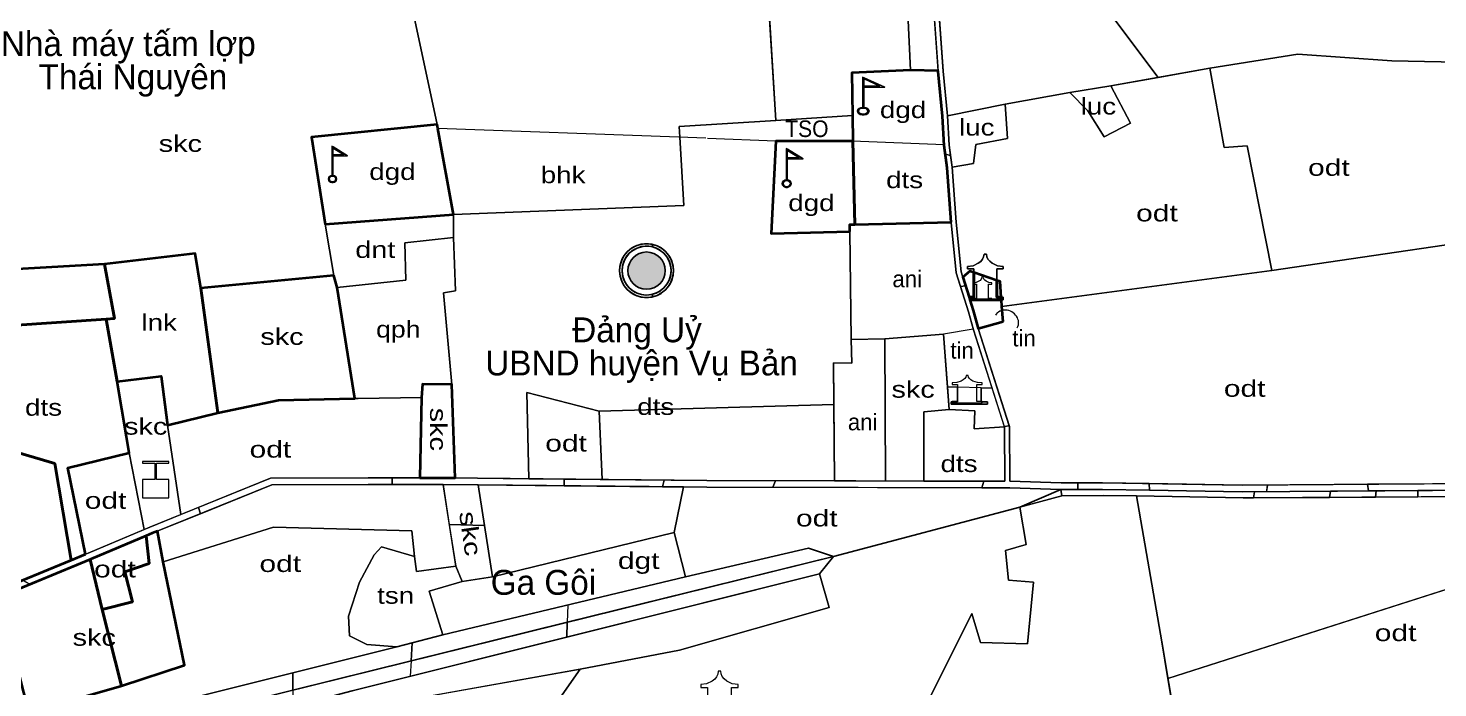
# Model space of a CAD drawing. Header units: metres. Extents: x 558415 to 562400, y 2247179 to 2251032.
# Drawn here: x 559756 to 560606, y 2249016 to 2249414 of the extents above; entities that cross this region are included whole.
import ezdxf
from ezdxf.enums import TextEntityAlignment as Align

# ---------------------------------------------------------------- set-up
doc = ezdxf.new("R2010")
doc.units = ezdxf.units.M
doc.header["$LTSCALE"] = 4
for name, color, linetype, lineweight in [('1', 7, 'Continuous', 13), ('10', 7, 'Continuous', 25), ('17', 7, 'Continuous', 13), ('21', 7, 'Continuous', 13), ('33', 7, 'Continuous', 13), ('45', 7, 'Continuous', 13), ('46', 7, 'Continuous', 13), ('5', 7, 'Continuous', 13), ('8', 7, 'Continuous', 25), ('9', 7, 'Continuous', 13)]:
    doc.layers.add(name, color=color, linetype=linetype, lineweight=lineweight)
doc.layers.add('40', color=7, linetype='Continuous')

msp = doc.modelspace()

# ---------------------------------------------------------------- hatches: boundary and pattern name
at = {"layer": '8'}
msp.add_hatch(color=256, dxfattribs=at).paths.add_polyline_path([(560140.262, 2249267.866, 1), (560117.762, 2249267.866, 1)])

# ---------------------------------------------------------------- linework, layer by layer
at = {"layer": '1'}
for p, q in [((560344.585, 2249173.954), (560347.605, 2249174.359)), ((559860.123, 2249121.237), (559859.012, 2249125.103))]:
    msp.add_line(p, q, dxfattribs=at)
for points in [[(560312.247, 2249337.202), (560311.423, 2249343.596), (560310.44, 2249361.243), (560307.737, 2249388.192), (560304.354, 2249435.866), (560301.36, 2249435.683)], [(560301.36, 2249435.683), (560304.748, 2249387.936), (560307.448, 2249361.01)], [(560307.448, 2249361.01), (560308.434, 2249343.321), (560309.11, 2249338.074), (560312.247, 2249337.202)], [(560321.23, 2249258.622), (560318.547, 2249267.042), (560315.599, 2249297.091), (560313.143, 2249330.241), (560312.246, 2249337.202), (560309.11, 2249338.074)], [(560309.11, 2249338.074), (560310.157, 2249329.938), (560312.61, 2249296.834), (560315.592, 2249266.433)], [(560315.592, 2249266.433), (560318.176, 2249258.324), (560321.23, 2249258.622)], [(560347.605, 2249174.359), (560328.866, 2249232.939), (560325.918, 2249243.909), (560321.23, 2249258.622), (560318.176, 2249258.324)], [(560318.176, 2249258.324), (560323.039, 2249243.064), (560325.987, 2249232.092), (560344.585, 2249173.954)], [(560344.585, 2249173.954), (560344.788, 2249173.321), (560344.911, 2249140.884), (560332.26, 2249140.912), (560331.181, 2249136.915), (560347.884, 2249136.878)], [(560347.911, 2249140.879), (560347.786, 2249173.795), (560347.605, 2249174.359), (560344.585, 2249173.954)], [(559975.692, 2249142.89), (559961.26, 2249142.89), (559902.437, 2249142.687), (559859.012, 2249125.103), (559860.123, 2249121.237), (559903.223, 2249138.689)], [(559903.223, 2249138.689), (559961.266, 2249138.89), (559975.763, 2249138.89), (559975.761, 2249138.978), (559975.692, 2249142.89)], [(560079.424, 2249142.156), (560027.176, 2249142.688), (560006.03, 2249142.889), (559975.692, 2249142.89), (559975.763, 2249138.89), (560006.01, 2249138.889)], [(560006.01, 2249138.889), (560027.136, 2249138.688), (560079.257, 2249138.157), (560079.424, 2249142.156)], [(560206.748, 2249141.189), (560165.379, 2249141.28), (560139.549, 2249141.543), (560138.553, 2249137.553), (560165.355, 2249137.28)], [(560165.355, 2249137.28), (560205.18, 2249137.192), (560206.748, 2249141.189)], [(560347.884, 2249136.878), (560378.76, 2249135.872), (560388.987, 2249135.872), (560388.885, 2249139.872)], [(560388.885, 2249139.872), (560378.826, 2249139.872), (560347.911, 2249140.879)], [(560431.969, 2249139.402), (560403.882, 2249139.872), (560388.885, 2249139.872), (560388.987, 2249135.872), (560403.848, 2249135.872)], [(560403.848, 2249135.872), (560432.045, 2249135.4), (560431.969, 2249139.402)], [(560503.279, 2249138.572), (560488.003, 2249138.465), (560431.969, 2249139.402), (560432.045, 2249135.4), (560487.983, 2249134.465)], [(560487.983, 2249134.465), (560502.683, 2249134.568), (560502.822, 2249135.499), (560503.279, 2249138.572)], [(559859.012, 2249125.103), (559829.541, 2249113.17), (559792.446, 2249097.479), (559752.947, 2249081.26), (559757.222, 2249078.692)], [(559757.222, 2249078.692), (559793.984, 2249093.787), (559831.071, 2249109.474), (559860.123, 2249121.237)], [(559657.349, 2249037.576), (559664.918, 2249041.098), (559695.945, 2249053.532), (559757.222, 2249078.692), (559752.947, 2249081.26), (559700.674, 2249059.797)], [(559915.878, 2249014.94), (559915.793, 2249025.287), (559860.585, 2249011.457), (559860.011, 2249001.045)]]:
    msp.add_lwpolyline(points, dxfattribs=at)
for points in [[(560138.553, 2249137.553), (560139.549, 2249141.543), (560079.424, 2249142.156), (560079.257, 2249138.157)], [(560331.181, 2249136.915), (560332.26, 2249140.912), (560206.748, 2249141.189), (560205.18, 2249137.192)], [(560564.157, 2249134.999), (560563.466, 2249138.995), (560503.279, 2249138.572), (560502.683, 2249134.568)], [(560619.995, 2249135.391), (560619.283, 2249139.386), (560563.466, 2249138.995), (560564.157, 2249134.999)], [(560152.5, 2249083.222), (560145.658, 2249109.944), (560036.201, 2249083.115), (560017.958, 2249080.432), (559998.056, 2249074.53), (560006.195, 2249048.164)], [(560081.24, 2249055.839), (559987.059, 2249032.545), (559986.513, 2249023.262), (560081.036, 2249046.92), (560233.208, 2249085.007), (560241.739, 2249095.536), (560226.574, 2249100.393), (560152.5, 2249083.222), (560006.195, 2249048.164), (559987.696, 2249043.376), (559987.059, 2249032.545)], [(560233.208, 2249085.007), (560241.739, 2249095.536), (560081.24, 2249055.839), (560081.036, 2249046.92)], [(560241.739, 2249095.536), (560226.574, 2249100.393), (560152.5, 2249083.222), (560081.477, 2249066.203), (560081.24, 2249055.839)], [(560081.036, 2249046.92), (560081.24, 2249055.839), (559915.878, 2249014.94), (559915.96, 2249005.121), (559951.651, 2249014.536)], [(559987.059, 2249032.545), (559987.696, 2249043.376), (559978.554, 2249041.009), (559915.793, 2249025.287), (559915.878, 2249014.94)]]:
    msp.add_lwpolyline(points, close=True, dxfattribs=at)
at = {"layer": '10'}
msp.add_lwpolyline([(560631.428, 2249135.471), (560487.983, 2249134.465), (560432.045, 2249135.4), (560403.848, 2249135.872), (560378.76, 2249135.872), (560353.945, 2249125.219), (560241.739, 2249095.536), (559872.774, 2249004.279), (559798.223, 2248985.39), (559780.28, 2248980.238), (559691.072, 2248955.953)], dxfattribs=at)
msp.add_lwpolyline([(560241.739, 2249095.536), (560233.208, 2249085.007), (559951.651, 2249014.536), (559908.073, 2249003.04), (559889.001, 2248998.439), (559821.929, 2248980.553), (559798.223, 2248985.39), (559818.612, 2249000.943), (559978.554, 2249041.009), (560006.194, 2249048.164), (560152.5, 2249083.222), (560226.574, 2249100.393)], close=True, dxfattribs=at)
at = {"layer": '17'}
for points in [[(561509.835, 2249644.318), (561407.656, 2249577.102), (561324.765, 2249523.393), (561245.809, 2249472.298), (561168.502, 2249423.208), (560990.699, 2249313.376), (560785.345, 2249187.857), (560710.528, 2249142.669), (560694.709, 2249137.896), (560631.428, 2249135.471), (560487.983, 2249134.465), (560403.848, 2249135.872), (560378.76, 2249135.872), (560347.884, 2249136.878), (560165.355, 2249137.28), (560027.136, 2249138.688), (560006.01, 2249138.889), (559961.266, 2249138.89), (559903.223, 2249138.689), (559831.071, 2249109.474), (559793.984, 2249093.787), (559695.945, 2249053.532)], [(560243.745, 2249486.664), (560283.36, 2249478.678), (560298.309, 2249478.678), (560304.748, 2249387.936), (560307.448, 2249361.01), (560308.434, 2249343.321), (560310.157, 2249329.938), (560312.61, 2249296.834), (560315.592, 2249266.433), (560323.039, 2249243.064), (560325.987, 2249232.092), (560344.788, 2249173.321), (560344.911, 2249140.884)], [(560244.338, 2249489.605), (560283.659, 2249481.678), (560301.104, 2249481.678), (560307.737, 2249388.192), (560310.44, 2249361.243), (560311.423, 2249343.596), (560313.143, 2249330.241), (560315.599, 2249297.091), (560318.547, 2249267.042), (560325.918, 2249243.909), (560328.866, 2249232.939), (560347.786, 2249173.795), (560347.911, 2249140.879)], [(560344.911, 2249140.884), (560165.379, 2249141.28), (560027.176, 2249142.688), (560006.03, 2249142.889), (559961.26, 2249142.89), (559902.437, 2249142.687), (559829.541, 2249113.17), (559792.446, 2249097.479), (559700.674, 2249059.797)], [(560705.686, 2249145.386), (560694.043, 2249141.874), (560631.338, 2249139.471), (560488.003, 2249138.465), (560403.882, 2249139.872), (560378.826, 2249139.872), (560347.911, 2249140.879)]]:
    msp.add_lwpolyline(points, dxfattribs=at)
at = {"layer": '21'}
for p, q in [((560132.655, 2249282.154), (560132.655, 2249283.699)), ((560132.655, 2249283.699), (560132.655, 2249282.154)), ((560132.655, 2249252.029), (560132.655, 2249253.574)), ((560132.655, 2249253.574), (560132.655, 2249252.029))]:
    msp.add_line(p, q, dxfattribs=at)
for radius in [16.25, 14.75, 11.25]:
    msp.add_circle((560129.012, 2249267.866), radius, dxfattribs=at)
for radius, start, end in [(16.25, 77.01974, 282.98026), (14.75, 75.67288, 284.32712), (16.25, 282.98026, 77.01968), (14.75, 0, 75.67288), (14.75, 284.32712, 0)]:
    msp.add_arc((560129.012, 2249267.866), radius, start, end, dxfattribs=at)
at = {"layer": '33'}
msp.add_ellipse((560345.893, 2249237.213), major_axis=(6.58, -3.76), ratio=0.872872, start_param=6.2831853, end_param=9.424778, dxfattribs=at)
at = {"layer": '45'}
for p, q in [((560288.082, 2249388.671), (560304.715, 2249388.266)), ((560343.184, 2249246.303), (560505.771, 2249267.996)), ((560347.786, 2249173.795), (560347.911, 2249140.879)), ((560057.998, 2249142.374), (560102.181, 2249141.924)), ((560296.189, 2249140.991), (560344.911, 2249140.884)), ((560379.217, 2249132.088), (560378.76, 2249135.872)), ((560443.275, 2249021.874), (560636.713, 2249083.799))]:
    msp.add_line(p, q, dxfattribs=at)
at = {"layer": '45', "lineweight": 40}
for p, q in [((560254.545, 2249295.664), (560312.592, 2249297.021)), ((560340.058, 2249251.844), (560342.758, 2249251.844)), ((559782.239, 2249093.288), (559790.777, 2249096.794)), ((559800.957, 2249063.573), (559819.138, 2249068.104))]:
    msp.add_line(p, q, dxfattribs=at)
at = {"layer": '45'}
for points in [[(560198.66, 2249493.695), (560198.052, 2249493.79), (559967.818, 2249523.355), (559931.903, 2249527.228), (559941.484, 2249512.178), (559969.771, 2249459.606), (559980.275, 2249461.216), (560002.741, 2249355.923), (560003.166, 2249353.608), (560012.692, 2249301.727)], [(560394.016, 2249511.247), (560396.75, 2249438.539), (560437.281, 2249384.407), (560468.462, 2249389.887), (560521.533, 2249398.472)], [(560012.692, 2249301.727), (560151.448, 2249307.092), (560149.063, 2249348.298), (560148.684, 2249354.848), (560206.878, 2249358.415), (560198.66, 2249493.695)], [(560283.802, 2249478.678), (560283.36, 2249478.678), (560243.801, 2249486.653), (560198.66, 2249493.695), (560206.878, 2249358.415)], [(560206.878, 2249358.415), (560253.071, 2249361.484), (560252.702, 2249387.24), (560288.082, 2249388.671), (560283.802, 2249478.678)], [(560304.725, 2249388.267), (560298.309, 2249478.678), (560283.802, 2249478.678), (560288.082, 2249388.671)], [(560301.384, 2249477.738), (560307.737, 2249388.192), (560310.44, 2249361.243), (560345.12, 2249368.185), (560384.187, 2249375.34)], [(560384.187, 2249375.34), (560408.757, 2249379.394), (560437.281, 2249384.407), (560396.75, 2249438.539), (560380.719, 2249434.783)], [(560664.986, 2249387.954), (560627.676, 2249393.464), (560578.29, 2249394.418), (560521.533, 2249398.472), (560468.462, 2249389.887)], [(560521.533, 2249398.472), (560578.29, 2249394.418), (560627.676, 2249393.464)], [(560505.771, 2249267.996), (560490.905, 2249343.154), (560477.085, 2249342.081), (560468.462, 2249389.887), (560408.757, 2249379.394), (560420.705, 2249356.8), (560404.858, 2249348.572), (560394.907, 2249364.312), (560384.187, 2249375.34), (560345.12, 2249368.185)], [(560468.462, 2249389.887), (560477.085, 2249342.081), (560490.905, 2249343.154), (560505.771, 2249267.996), (560678.008, 2249293.276)], [(560404.858, 2249348.572), (560420.705, 2249356.8), (560408.757, 2249379.394), (560384.187, 2249375.34)], [(560313.143, 2249330.241), (560325.99, 2249332.475), (560327.464, 2249343.922), (560346.628, 2249347.499), (560345.12, 2249368.185), (560310.44, 2249361.243)], [(560345.12, 2249368.185), (560346.628, 2249347.499), (560327.464, 2249343.922), (560325.99, 2249332.475), (560313.143, 2249330.241)], [(560384.187, 2249375.34), (560394.907, 2249364.312), (560404.858, 2249348.572)], [(560206.96, 2249345.889), (560252.968, 2249345.889), (560253.421, 2249345.871), (560253.071, 2249361.484), (560206.878, 2249358.415), (560148.684, 2249354.848), (560149.063, 2249348.298), (560151.448, 2249307.092), (560012.692, 2249301.727), (560012.692, 2249287.776), (560013.798, 2249255.582), (560006.611, 2249254.508), (560011.587, 2249199.241), (560013.718, 2249142.816)], [(560310.44, 2249361.243), (560311.423, 2249343.596), (560313.143, 2249330.241)], [(560241.9, 2249187.049), (560241.646, 2249212.315), (560252.702, 2249211.957), (560252.334, 2249226.266), (560251.597, 2249291.371), (560204.055, 2249290.298), (560206.96, 2249345.889)], [(560313.143, 2249330.241), (560315.599, 2249297.091), (560318.547, 2249267.042), (560319.55, 2249263.894), (560323.859, 2249267.545), (560326.294, 2249266.699), (560326.294, 2249268.869), (560322.467, 2249268.869), (560322.467, 2249270.369), (560325.765, 2249270.846), (560328.921, 2249272.305), (560330.453, 2249273.439), (560331.548, 2249274.752), (560332.176, 2249276.179), (560332.41, 2249277.789), (560333.942, 2249277.789), (560334.133, 2249276.252), (560334.799, 2249274.825), (560335.856, 2249273.512), (560337.383, 2249272.346), (560340.491, 2249270.846), (560343.885, 2249270.369), (560343.885, 2249268.869), (560340.058, 2249268.869), (560340.058, 2249261.92), (560342.037, 2249261.233), (560342.758, 2249251.844), (560343.885, 2249251.844), (560343.885, 2249250.344), (560342.874, 2249250.344), (560343.184, 2249246.303)], [(560312.592, 2249297.021), (560254.545, 2249295.664), (560251.597, 2249295.664), (560251.597, 2249291.371), (560252.334, 2249226.266), (560272.604, 2249226.752), (560307.983, 2249229.547), (560310.308, 2249197.697)], [(560337.213, 2249197.001), (560325.987, 2249232.092), (560323.039, 2249243.064), (560315.592, 2249266.433), (560312.61, 2249296.834), (560312.596, 2249297.021)], [(560678.008, 2249293.276), (560505.771, 2249267.996), (560343.184, 2249246.303)], [(560343.184, 2249246.303), (560343.892, 2249237.096), (560328.842, 2249233.027), (560328.866, 2249232.939), (560347.786, 2249173.795)], [(559692.816, 2249170.512), (559692.083, 2249162.357), (559708.291, 2249163.411), (559732.062, 2249163.411), (559772.417, 2249151.606), (559782.239, 2249093.288), (559790.777, 2249096.794), (559780.157, 2249148.922), (559817.195, 2249158.044), (559815.536, 2249167.704), (559810.009, 2249200.971), (559803.374, 2249238.533), (559746.434, 2249234.777), (559747.54, 2249210.63), (559711.607, 2249204.728), (559711.259, 2249200.388), (559696.522, 2249201.233)], [(560310.308, 2249197.697), (560316.452, 2249197.539), (560316.452, 2249188.704), (560312.512, 2249188.704), (560312.512, 2249187.381), (560334.564, 2249187.381), (560334.564, 2249188.704), (560330.624, 2249188.704), (560330.624, 2249197.172), (560337.213, 2249197.001)], [(559993.34, 2249191.254), (559955.196, 2249190.718), (559953.262, 2249190.675), (559907.101, 2249189.644), (559870.615, 2249182.132), (559840.21, 2249174.62), (559848.243, 2249120.743), (559902.437, 2249142.687)], [(559902.437, 2249142.687), (559961.26, 2249142.89), (559992.278, 2249142.889), (559993.34, 2249191.254)], [(560102.181, 2249141.924), (560100.418, 2249183.011), (560056.93, 2249194.458), (560057.998, 2249142.374)], [(560057.998, 2249142.374), (560056.93, 2249194.458), (560100.418, 2249183.011), (560241.9, 2249187.049)], [(560242.363, 2249141.11), (560241.9, 2249187.049), (560100.418, 2249183.011), (560102.181, 2249141.924), (560057.998, 2249142.374)], [(560344.911, 2249140.884), (560344.788, 2249173.321), (560344.694, 2249173.615), (560326.411, 2249172.546), (560326.779, 2249183.401), (560311.3, 2249184.116), (560296.189, 2249182.685), (560296.189, 2249140.991)], [(559817.195, 2249158.044), (559780.157, 2249148.922), (559790.777, 2249096.794)], [(559790.777, 2249096.794), (559792.446, 2249097.479), (559826.203, 2249111.758), (559817.195, 2249158.044)], [(560006.334, 2249138.886), (560006.01, 2249138.889), (559961.266, 2249138.89), (559903.223, 2249138.689), (559834.27, 2249110.769), (559837.739, 2249092.237), (559904.077, 2249113.164), (559987.552, 2249111.018)], [(559987.552, 2249111.018), (559989.211, 2249095.456), (559990.316, 2249086.335), (560014.088, 2249089.554), (560006.334, 2249138.886)], [(560027.471, 2249138.685), (560027.136, 2249138.688), (560006.334, 2249138.886), (560010.11, 2249114.863)], [(560010.11, 2249114.863), (560031.339, 2249114.063), (560027.471, 2249138.685)], [(560013.718, 2249142.816), (560027.176, 2249142.688), (560057.998, 2249142.374)], [(560057.998, 2249142.374), (560165.379, 2249141.28), (560242.363, 2249141.11)], [(560347.911, 2249140.879), (560378.826, 2249139.872), (560403.882, 2249139.872), (560488.003, 2249138.465), (560625.303, 2249139.429)], [(560378.76, 2249135.872), (560347.884, 2249136.878), (560165.355, 2249137.28), (560151.359, 2249137.423), (560145.658, 2249109.944), (560152.5, 2249083.222)], [(560263.067, 2248918.359), (560266.06, 2248917.296), (560268.622, 2248914.811), (560347.647, 2248913.755), (560432.586, 2248919.465), (560460.575, 2248922.7), (560452.364, 2248967.413), (560443.275, 2249021.874), (560439.588, 2249043.968), (560424.293, 2249131.987)], [(560353.945, 2249125.219), (560379.217, 2249132.088), (560378.76, 2249135.872)], [(560424.293, 2249131.987), (560404.488, 2249132.333), (560379.217, 2249132.088), (560353.945, 2249125.219)], [(560631.678, 2249131.597), (560488.642, 2249130.861), (560424.293, 2249131.987)], [(560424.293, 2249131.987), (560439.588, 2249043.968), (560443.275, 2249021.874)], [(560152.5, 2249083.222), (560226.574, 2249100.393), (560241.739, 2249095.536), (560353.945, 2249125.219)], [(560263.067, 2248918.359), (560255.018, 2248939.862), (560257.229, 2248957.032), (560274.55, 2248959.894), (560325.04, 2249061.128), (560330.2, 2249043.599), (560358.577, 2249042.884), (560362.262, 2249080.087), (560347.152, 2249081.16), (560345.31, 2249099.046), (560357.84, 2249102.623), (560353.945, 2249125.219), (560241.739, 2249095.536), (560233.208, 2249085.007)], [(560353.945, 2249125.219), (560357.84, 2249102.623), (560345.31, 2249099.046), (560347.152, 2249081.16), (560362.262, 2249080.087), (560358.577, 2249042.884), (560330.2, 2249043.599), (560325.04, 2249061.128), (560274.55, 2248959.894), (560257.229, 2248957.032), (560255.018, 2248939.862), (560263.067, 2248918.359)], [(559978.552, 2249041.009), (559960.465, 2249042.335), (559949.961, 2249047.7), (559949.408, 2249059.505), (559956.042, 2249079.896), (559964.887, 2249096.53), (559969.31, 2249101.359), (559989.211, 2249095.456), (559987.552, 2249111.018), (559904.077, 2249113.164), (559837.739, 2249092.237), (559850.588, 2249029.947), (559812.505, 2249017.546), (559775.405, 2249006.814), (559780.28, 2248980.238), (559798.223, 2248985.39)], [(560233.208, 2249085.007), (559951.651, 2249014.536), (559911.048, 2249003.825)], [(560233.208, 2249085.007), (560239.171, 2249064.705), (560148.879, 2249038.95), (560088.991, 2249027.498)], [(560088.991, 2249027.498), (560148.879, 2249038.95), (560239.171, 2249064.705), (560233.208, 2249085.007)], [(560460.575, 2248922.7), (560478.783, 2248924.804), (560576.156, 2248947.274), (560650.566, 2248971.23), (560651.016, 2248971.345), (560636.713, 2249083.799), (560443.275, 2249021.874)], [(559798.223, 2248985.39), (559818.612, 2249000.943), (559978.552, 2249041.009)], [(559984.879, 2248971.341), (559982.668, 2249008.543), (560088.991, 2249027.498)], [(560088.991, 2249027.498), (560053.612, 2248977.06), (560049.519, 2248961.168), (560158.991, 2248936.208)], [(560443.275, 2249021.874), (560452.364, 2248967.413), (560460.575, 2248922.7)]]:
    msp.add_lwpolyline(points, dxfattribs=at)
for points in [[(559856.997, 2249278.244), (559860.313, 2249257.317), (559940.471, 2249264.829), (559935.298, 2249295.825), (559927.006, 2249348.41), (560002.741, 2249355.923), (559980.275, 2249461.216), (559969.771, 2249459.606), (559908.962, 2249448.338), (559892.377, 2249446.191), (559876.346, 2249444.045), (559858.103, 2249439.752), (559801.716, 2249430.094), (559762.466, 2249422.582), (559717.688, 2249415.069), (559722.663, 2249341.021), (559728.191, 2249267.513), (559802.268, 2249271.805)], [(559983.946, 2249262.021), (559983.393, 2249284.557), (560012.692, 2249287.776), (560012.692, 2249301.727), (559935.298, 2249295.825), (559940.471, 2249264.829), (559942.485, 2249257.728)], [(559953.262, 2249190.675), (559955.196, 2249190.718), (559993.34, 2249191.254), (559993.893, 2249199.303), (560011.587, 2249199.241), (560006.611, 2249254.508), (560013.798, 2249255.582), (560012.692, 2249287.776), (559983.393, 2249284.557), (559983.946, 2249262.021), (559942.485, 2249257.728)], [(560340.058, 2249261.92), (560340.058, 2249268.869), (560343.885, 2249268.869), (560343.885, 2249270.369), (560340.491, 2249270.846), (560337.383, 2249272.346), (560335.856, 2249273.512), (560334.799, 2249274.825), (560334.133, 2249276.252), (560333.942, 2249277.789), (560332.41, 2249277.789), (560332.176, 2249276.179), (560331.548, 2249274.752), (560330.453, 2249273.439), (560328.921, 2249272.305), (560325.765, 2249270.846), (560322.467, 2249270.369), (560322.467, 2249268.869), (560326.294, 2249268.869), (560326.294, 2249266.699)], [(560342.874, 2249250.344), (560343.885, 2249250.344), (560343.885, 2249251.844), (560342.758, 2249251.844)], [(560242.363, 2249141.11), (560272.963, 2249141.043), (560272.604, 2249226.752), (560252.334, 2249226.266), (560252.702, 2249211.957), (560241.646, 2249212.315)], [(560272.963, 2249141.043), (560296.189, 2249140.991), (560296.189, 2249182.685), (560311.3, 2249184.116), (560307.983, 2249229.547), (560272.604, 2249226.752)], [(559826.203, 2249111.758), (559829.541, 2249113.17), (559848.243, 2249120.743), (559840.21, 2249174.62), (559836.544, 2249204.19), (559810.009, 2249200.971), (559815.536, 2249167.704), (559817.195, 2249158.044)], [(560326.411, 2249172.546), (560344.694, 2249173.615), (560337.213, 2249197.001), (560330.624, 2249197.172), (560330.624, 2249188.704), (560334.564, 2249188.704), (560334.564, 2249187.381), (560312.512, 2249187.381), (560312.512, 2249188.704), (560316.452, 2249188.704), (560316.452, 2249197.539), (560310.308, 2249197.697), (560311.3, 2249184.116), (560326.779, 2249183.401)], [(560334.564, 2249187.381), (560334.564, 2249188.704), (560330.624, 2249188.704), (560330.624, 2249197.172), (560316.452, 2249197.539), (560316.452, 2249188.704), (560312.512, 2249188.704), (560312.512, 2249187.381)], [(560145.658, 2249109.944), (560151.359, 2249137.423), (560027.471, 2249138.685), (560036.201, 2249083.115)], [(560036.201, 2249083.115), (560031.339, 2249114.063), (560010.11, 2249114.863), (560014.088, 2249089.554), (560017.958, 2249080.432)], [(559978.554, 2249041.009), (560006.194, 2249048.164), (559998.056, 2249074.53), (560017.958, 2249080.432), (560014.088, 2249089.554), (559990.316, 2249086.335), (559989.211, 2249095.456), (559969.31, 2249101.359), (559964.887, 2249096.53), (559956.042, 2249079.896), (559949.408, 2249059.505), (559949.961, 2249047.7), (559960.465, 2249042.335), (559978.552, 2249041.009)], [(560048.947, 2248961.298), (560049.519, 2248961.168), (560053.612, 2248977.06), (560088.991, 2249027.498), (559990.402, 2249009.922), (560002.194, 2248965.327)]]:
    msp.add_lwpolyline(points, close=True, dxfattribs=at)
at = {"layer": '45', "lineweight": 40}
for points in [[(560304.715, 2249388.266), (560288.082, 2249388.671), (560252.702, 2249387.24), (560253.071, 2249361.484), (560253.421, 2249345.871), (560254.545, 2249295.664)], [(560312.596, 2249297.021), (560310.157, 2249329.938), (560308.434, 2249343.321), (560307.448, 2249361.01), (560304.748, 2249387.936), (560304.725, 2249388.267)], [(560253.421, 2249345.871), (560252.968, 2249345.889), (560206.96, 2249345.889), (560204.055, 2249290.298), (560251.597, 2249291.371)], [(560251.597, 2249291.371), (560251.597, 2249295.664), (560254.545, 2249295.664), (560253.421, 2249345.871)], [(560326.294, 2249266.699), (560323.859, 2249267.545), (560319.55, 2249263.894), (560323.39, 2249251.844)], [(560323.39, 2249251.844), (560326.294, 2249251.844), (560326.294, 2249266.699)], [(560342.758, 2249251.844), (560342.037, 2249261.233), (560340.058, 2249261.92), (560340.058, 2249251.844)], [(560343.892, 2249237.096), (560343.184, 2249246.303), (560342.874, 2249250.344), (560323.868, 2249250.344)], [(560323.868, 2249250.344), (560325.918, 2249243.909), (560328.842, 2249233.027), (560343.892, 2249237.096)], [(559790.777, 2249096.794), (559780.157, 2249148.922), (559817.195, 2249158.044), (559815.536, 2249167.704), (559810.009, 2249200.971), (559803.374, 2249238.533), (559746.434, 2249234.777), (559747.54, 2249210.63), (559711.607, 2249204.728), (559711.259, 2249200.388), (559708.291, 2249163.411), (559732.062, 2249163.411), (559772.417, 2249151.606), (559782.239, 2249093.288)], [(559715.645, 2249065.944), (559782.239, 2249093.288), (559772.417, 2249151.606), (559732.062, 2249163.411), (559708.291, 2249163.411), (559692.083, 2249162.357)], [(559827.48, 2249107.955), (559793.984, 2249093.787), (559793.69, 2249093.666), (559800.957, 2249063.573)], [(559827.48, 2249107.955), (559829.212, 2249091.237), (559814.47, 2249086.229), (559819.138, 2249068.104), (559800.957, 2249063.573), (559812.505, 2249017.546)], [(559812.505, 2249017.546), (559850.588, 2249029.947), (559837.739, 2249092.237), (559834.27, 2249110.769)], [(559819.138, 2249068.104), (559814.47, 2249086.229), (559829.212, 2249091.237), (559827.48, 2249107.955)], [(559834.27, 2249110.769), (559831.071, 2249109.474), (559827.48, 2249107.955)]]:
    msp.add_lwpolyline(points, dxfattribs=at)
for points in [[(560012.692, 2249301.727), (560003.166, 2249353.608), (560002.741, 2249355.923), (559927.006, 2249348.41), (559935.298, 2249295.825)], [(559711.607, 2249204.728), (559747.54, 2249210.63), (559746.434, 2249234.777), (559803.374, 2249238.533), (559808.349, 2249239.074), (559802.268, 2249271.805), (559728.191, 2249267.513), (559722.663, 2249341.021)], [(559810.009, 2249200.971), (559836.544, 2249204.19), (559840.21, 2249174.62), (559870.615, 2249182.132), (559860.313, 2249257.317), (559856.997, 2249278.244), (559802.268, 2249271.805), (559808.349, 2249239.074), (559803.374, 2249238.533)], [(560342.874, 2249250.344), (560342.758, 2249251.844), (560340.058, 2249251.844), (560340.058, 2249261.92), (560326.294, 2249266.699), (560326.294, 2249251.844), (560323.39, 2249251.844), (560323.868, 2249250.344)], [(559907.101, 2249189.644), (559953.262, 2249190.675), (559942.485, 2249257.728), (559940.471, 2249264.829), (559860.313, 2249257.317), (559870.615, 2249182.132)], [(559992.278, 2249142.889), (560006.03, 2249142.889), (560013.718, 2249142.816), (560011.587, 2249199.241), (559993.893, 2249199.303), (559993.34, 2249191.254)], [(559756.978, 2248999.898), (559775.405, 2249006.814), (559812.505, 2249017.546), (559800.957, 2249063.573), (559793.69, 2249093.666), (559735.133, 2249069.623), (559737.568, 2249065.003), (559740.271, 2249065.718)]]:
    msp.add_lwpolyline(points, close=True, dxfattribs=at)
at = {"layer": '46'}
for points in [[(560693.364, 2249134.16), (560693.418, 2249137.846), (560679.377, 2249137.308), (560631.428, 2249135.471), (560593.93, 2249135.208), (560593.858, 2249131.402), (560631.678, 2249131.597)], [(560540.621, 2249131.128), (560541.254, 2249134.839), (560495.388, 2249134.517), (560494.835, 2249130.893)], [(560555.481, 2249131.205), (560568.41, 2249131.271), (560568.809, 2249135.032), (560564.157, 2249134.999), (560556.356, 2249134.945), (560541.254, 2249134.839), (560540.621, 2249131.128)], [(560593.858, 2249131.402), (560593.93, 2249135.208), (560568.809, 2249135.032), (560568.41, 2249131.271)]]:
    msp.add_lwpolyline(points, close=True, dxfattribs=at)
for points in [[(560488.642, 2249130.861), (560494.835, 2249130.893), (560495.388, 2249134.517), (560487.983, 2249134.465), (560432.045, 2249135.4), (560403.848, 2249135.872), (560378.76, 2249135.872), (560379.217, 2249132.088)], [(560379.217, 2249132.088), (560404.488, 2249132.333), (560424.293, 2249131.987), (560488.642, 2249130.861)]]:
    msp.add_lwpolyline(points, dxfattribs=at)
at = {"layer": '5'}
for p, q in [((560206.878, 2249358.415), (560198.659, 2249493.712)), ((560288.082, 2249388.671), (560304.715, 2249388.266)), ((560148.684, 2249354.848), (560149.063, 2249348.298)), ((560149.063, 2249348.298), (560151.448, 2249307.092)), ((560012.692, 2249287.776), (560012.692, 2249301.727)), ((559935.298, 2249295.825), (559940.471, 2249264.829)), ((559940.471, 2249264.829), (559860.313, 2249257.317)), ((559808.349, 2249239.074), (559803.374, 2249238.533)), ((560325.848, 2249232.528), (560307.983, 2249229.547)), ((560328.842, 2249233.027), (560328.866, 2249232.939)), ((560272.604, 2249226.752), (560307.983, 2249229.547)), ((559993.34, 2249191.254), (559993.893, 2249199.303)), ((559992.278, 2249142.889), (559993.34, 2249191.254)), ((560326.779, 2249183.401), (560326.411, 2249172.546)), ((559826.203, 2249111.758), (559817.195, 2249158.044)), ((559837.739, 2249092.237), (559834.27, 2249110.769)), ((559998.056, 2249074.53), (560017.958, 2249080.432)), ((560006.195, 2249048.164), (559998.056, 2249074.53)), ((559819.138, 2249068.104), (559800.957, 2249063.573)), ((559978.552, 2249041.009), (559960.465, 2249042.335)), ((559978.554, 2249041.009), (559977.558, 2249041.082)), ((559812.505, 2249017.546), (559850.588, 2249029.947))]:
    msp.add_line(p, q, dxfattribs=at)
for points in [[(559969.771, 2249459.606), (559980.275, 2249461.216), (560002.741, 2249355.923), (560003.166, 2249353.608), (560012.692, 2249301.727), (560151.448, 2249307.092), (560149.063, 2249348.298), (560148.684, 2249354.848), (560206.878, 2249358.415), (560253.071, 2249361.484), (560252.702, 2249387.24), (560288.082, 2249388.671), (560283.802, 2249478.678)], [(559762.466, 2249422.582), (559801.716, 2249430.094), (559858.103, 2249439.752), (559876.346, 2249444.045), (559892.377, 2249446.191), (559908.962, 2249448.338), (559969.771, 2249459.606), (559980.275, 2249461.216), (560002.741, 2249355.923)], [(560310.44, 2249361.243), (560345.12, 2249368.185), (560384.187, 2249375.34), (560408.757, 2249379.394), (560468.462, 2249389.887), (560521.533, 2249398.472), (560578.29, 2249394.418), (560627.676, 2249393.464), (560664.986, 2249387.954)], [(560252.702, 2249387.24), (560253.071, 2249361.484), (560253.421, 2249345.871)], [(560468.462, 2249389.887), (560477.085, 2249342.081), (560490.905, 2249343.154), (560505.771, 2249267.996)], [(560408.757, 2249379.394), (560420.705, 2249356.8), (560404.858, 2249348.572), (560394.907, 2249364.312), (560384.187, 2249375.34)], [(560313.143, 2249330.241), (560325.99, 2249332.475), (560327.464, 2249343.922), (560346.628, 2249347.499), (560345.12, 2249368.185)], [(560252.968, 2249345.889), (560253.421, 2249345.871), (560253.071, 2249361.484)], [(559935.298, 2249295.825), (559927.006, 2249348.41), (560002.741, 2249355.923), (560003.166, 2249353.608)], [(560164.765, 2249347.644), (560148.404, 2249348.325), (560003.27, 2249353.604)], [(560308.383, 2249343.715), (560252.968, 2249345.889), (560206.96, 2249345.889), (560165.656, 2249347.607)], [(560242.363, 2249141.11), (560241.646, 2249212.315), (560252.702, 2249211.957), (560252.334, 2249226.266), (560251.597, 2249291.371), (560204.055, 2249290.298), (560206.96, 2249345.889)], [(560252.968, 2249345.889), (560253.421, 2249345.871), (560254.545, 2249295.664), (560251.597, 2249295.664), (560251.597, 2249291.371), (560251.597, 2249295.664), (560254.545, 2249295.664)], [(560312.592, 2249297.021), (560254.545, 2249295.664), (560253.421, 2249345.871)], [(559802.268, 2249271.805), (559728.191, 2249267.513), (559722.663, 2249341.021)], [(560012.692, 2249301.727), (559935.298, 2249295.825), (559940.471, 2249264.829), (559942.485, 2249257.728)], [(560012.692, 2249301.727), (560012.692, 2249287.776), (560013.798, 2249255.582), (560006.611, 2249254.508), (560011.587, 2249199.241), (560013.718, 2249142.816)], [(560343.184, 2249246.303), (560505.771, 2249267.996), (560678.008, 2249293.276)], [(560012.692, 2249287.776), (559983.393, 2249284.557), (559983.946, 2249262.021), (559942.485, 2249257.728), (559953.262, 2249190.675), (559955.196, 2249190.718)], [(559860.313, 2249257.317), (559856.997, 2249278.244), (559802.268, 2249271.805)], [(560343.184, 2249246.303), (560342.037, 2249261.233), (560323.859, 2249267.545), (560319.55, 2249263.894)], [(559840.21, 2249174.62), (559870.615, 2249182.132), (559860.313, 2249257.317)], [(559870.615, 2249182.132), (559907.101, 2249189.644), (559953.262, 2249190.675), (559942.485, 2249257.728), (559940.471, 2249264.829)], [(560011.587, 2249199.241), (560006.611, 2249254.508), (560013.798, 2249255.582)], [(560328.842, 2249233.027), (560343.892, 2249237.096), (560343.184, 2249246.303)], [(559817.195, 2249158.044), (559815.536, 2249167.704), (559810.009, 2249200.971), (559803.374, 2249238.533), (559746.434, 2249234.777), (559747.54, 2249210.63), (559711.607, 2249204.728), (559711.259, 2249200.388), (559708.291, 2249163.411)], [(560272.604, 2249226.752), (560252.334, 2249226.266), (560252.702, 2249211.957)], [(560272.963, 2249141.043), (560272.604, 2249226.752), (560252.334, 2249226.266)], [(560344.787, 2249173.62), (560326.411, 2249172.546), (560326.779, 2249183.401), (560311.3, 2249184.116), (560307.983, 2249229.547)], [(559817.195, 2249158.044), (559815.536, 2249167.704), (559810.009, 2249200.971), (559836.544, 2249204.19), (559840.21, 2249174.62)], [(559993.34, 2249191.254), (559993.893, 2249199.303), (560011.587, 2249199.241)], [(559870.615, 2249182.132), (559907.101, 2249189.644), (559953.262, 2249190.675)], [(559993.34, 2249191.254), (559955.196, 2249190.718), (559953.262, 2249190.675)], [(560057.998, 2249142.374), (560056.93, 2249194.458), (560100.418, 2249183.011), (560102.181, 2249141.924)], [(559848.243, 2249120.743), (559840.21, 2249174.62), (559870.615, 2249182.132)], [(560311.3, 2249184.116), (560296.189, 2249182.685), (560296.189, 2249140.991)], [(559708.291, 2249163.411), (559732.062, 2249163.411), (559772.417, 2249151.606), (559782.239, 2249093.288)], [(559817.195, 2249158.044), (559780.157, 2249148.922), (559790.781, 2249096.775)], [(559989.211, 2249095.456), (559990.316, 2249086.335), (560014.088, 2249089.554), (560006.334, 2249138.889)], [(560152.5, 2249083.222), (560145.658, 2249109.944), (560036.201, 2249083.115), (560027.471, 2249138.685)], [(560424.293, 2249131.987), (560439.588, 2249043.968), (560452.364, 2248967.413), (560460.575, 2248922.7)], [(560263.067, 2248918.359), (560255.018, 2248939.862), (560257.229, 2248957.032), (560274.55, 2248959.894), (560325.04, 2249061.128), (560330.2, 2249043.599), (560358.577, 2249042.884), (560362.262, 2249080.087), (560347.152, 2249081.16), (560345.31, 2249099.046), (560357.84, 2249102.623), (560353.945, 2249125.219)], [(559827.48, 2249107.955), (559829.212, 2249091.237), (559814.47, 2249086.229), (559819.138, 2249068.104), (559800.957, 2249063.573), (559793.69, 2249093.666)], [(560017.958, 2249080.432), (560036.201, 2249083.115), (560145.658, 2249109.944), (560152.5, 2249083.222)], [(559960.465, 2249042.335), (559949.961, 2249047.7), (559949.408, 2249059.505), (559956.042, 2249079.896), (559964.887, 2249096.53), (559969.31, 2249101.359), (559989.211, 2249095.456), (559990.316, 2249086.335), (560014.088, 2249089.554), (560017.958, 2249080.432), (559998.056, 2249074.53)], [(559960.465, 2249042.335), (559949.961, 2249047.7), (559949.408, 2249059.505), (559956.042, 2249079.896), (559964.887, 2249096.53), (559969.31, 2249101.359), (559989.211, 2249095.456)], [(559837.739, 2249092.237), (559850.588, 2249029.947), (559812.505, 2249017.546), (559775.405, 2249006.814), (559780.28, 2248980.238)], [(560014.088, 2249089.554), (560017.958, 2249080.432), (560036.201, 2249083.115)], [(560088.991, 2249027.498), (560148.879, 2249038.95), (560239.171, 2249064.705), (560233.208, 2249085.007)], [(559812.505, 2249017.546), (559775.405, 2249006.814), (559756.978, 2248999.898), (559740.271, 2249065.718), (559737.568, 2249065.003)], [(559984.879, 2248971.341), (559982.668, 2249008.543), (560088.991, 2249027.498)], [(560049.519, 2248961.168), (560053.612, 2248977.06), (560088.991, 2249027.498)]]:
    msp.add_lwpolyline(points, dxfattribs=at)
msp.add_lwpolyline([(559722.663, 2249341.021), (559728.191, 2249267.513), (559802.268, 2249271.805), (559808.349, 2249239.074), (559803.374, 2249238.533), (559746.434, 2249234.777), (559747.54, 2249210.63), (559711.607, 2249204.728)], close=True, dxfattribs=at)
at = {"layer": '8'}
for p, q in [((560132.655, 2249282.154), (560132.655, 2249283.699)), ((560132.655, 2249283.699), (560132.655, 2249282.154)), ((560132.655, 2249252.029), (560132.655, 2249253.574)), ((560132.655, 2249253.574), (560132.655, 2249252.029))]:
    msp.add_line(p, q, dxfattribs=at)
for radius in [16.25, 14.75, 11.25]:
    msp.add_circle((560129.012, 2249267.866), radius, dxfattribs=at)
for radius, start, end in [(16.25, 77.01974, 282.98026), (14.75, 75.67288, 284.32712), (16.25, 282.98026, 77.01968), (14.75, 0, 75.67288), (14.75, 284.32712, 0)]:
    msp.add_arc((560129.012, 2249267.866), radius, start, end, dxfattribs=at)
at = {"layer": '9'}
for p, q in [((560259.138, 2249384.604), (560272.656, 2249378.517)), ((560260.085, 2249383.432), (560269.651, 2249379.126)), ((560260.085, 2249379.126), (560269.651, 2249379.126)), ((560260.085, 2249378.517), (560272.656, 2249378.517)), ((560260.085, 2249366.323), (560260.085, 2249365.864)), ((560260.085, 2249365.864), (560260.085, 2249366.323)), ((560260.085, 2249362.261), (560260.085, 2249361.801)), ((560260.085, 2249361.801), (560260.085, 2249362.261)), ((559939.411, 2249342.935), (559948.767, 2249337.071)), ((559940.066, 2249341.807), (559946.687, 2249337.657)), ((560213.176, 2249341.522), (560223.473, 2249335.254)), ((559940.066, 2249337.657), (559946.687, 2249337.657)), ((559940.066, 2249337.071), (559948.767, 2249337.071)), ((560213.897, 2249340.315), (560221.184, 2249335.881)), ((560213.897, 2249335.881), (560221.184, 2249335.881)), ((560213.897, 2249335.254), (560223.473, 2249335.254)), ((559940.066, 2249325.321), (559940.066, 2249324.878)), ((559940.066, 2249324.878), (559940.066, 2249325.321)), ((559940.066, 2249321.406), (559940.066, 2249320.964)), ((559940.066, 2249320.964), (559940.066, 2249321.406)), ((560213.897, 2249322.698), (560213.897, 2249322.225)), ((560213.897, 2249322.225), (560213.897, 2249322.698)), ((560213.897, 2249318.515), (560213.897, 2249318.042)), ((560213.897, 2249318.042), (560213.897, 2249318.515))]:
    msp.add_line(p, q, dxfattribs=at)
for points in [[(560260.085, 2249366.323), (560260.085, 2249384.178), (560259.138, 2249384.604), (560259.138, 2249366.345), (560259.143, 2249366.323)], [(559940.066, 2249325.321), (559940.066, 2249342.525), (559939.411, 2249342.935), (559939.411, 2249325.341), (559939.414, 2249325.321)], [(560213.897, 2249322.698), (560213.897, 2249341.083), (560213.176, 2249341.522), (560213.176, 2249322.72), (560213.18, 2249322.698)]]:
    msp.add_lwpolyline(points, dxfattribs=at)
for points in [[(560272.656, 2249378.517), (560260.085, 2249384.178), (560260.085, 2249383.432), (560269.651, 2249379.126), (560260.085, 2249379.126), (560260.085, 2249378.517)], [(559948.767, 2249337.071), (559940.066, 2249342.525), (559940.066, 2249341.807), (559946.687, 2249337.657), (559940.066, 2249337.657), (559940.066, 2249337.071)], [(560223.473, 2249335.254), (560213.897, 2249341.083), (560213.897, 2249340.315), (560221.184, 2249335.881), (560213.897, 2249335.881), (560213.897, 2249335.254)], [(560327.899, 2249251.1), (560325.897, 2249251.1), (560325.897, 2249250.344), (560337.101, 2249250.344), (560337.101, 2249251.1), (560335.099, 2249251.1), (560335.099, 2249259.69), (560337.101, 2249259.69), (560337.101, 2249260.446), (560335.326, 2249260.687), (560333.7, 2249261.444), (560332.901, 2249262.032), (560332.348, 2249262.694), (560332, 2249263.414), (560331.9, 2249264.19), (560331.098, 2249264.19), (560330.976, 2249263.378), (560330.647, 2249262.658), (560330.075, 2249261.995), (560329.273, 2249261.423), (560327.622, 2249260.687), (560325.897, 2249260.446), (560325.897, 2249259.69), (560327.899, 2249259.69)], [(560316.408, 2249189.03), (560313.183, 2249189.03), (560313.183, 2249188.135), (560331.232, 2249188.135), (560331.232, 2249189.03), (560328.008, 2249189.03), (560328.008, 2249199.21), (560331.232, 2249199.21), (560331.232, 2249200.108), (560328.373, 2249200.392), (560325.753, 2249201.288), (560324.466, 2249201.986), (560323.575, 2249202.77), (560323.014, 2249203.624), (560322.854, 2249204.543), (560321.561, 2249204.543), (560321.366, 2249203.581), (560320.836, 2249202.727), (560319.913, 2249201.942), (560318.622, 2249201.264), (560315.963, 2249200.392), (560313.183, 2249200.108), (560313.183, 2249199.21), (560316.408, 2249199.21)], [(559841.083, 2249130.875), (559841.083, 2249141.819), (559833.577, 2249141.819), (559833.577, 2249151.851), (559841.083, 2249151.851), (559841.083, 2249152.763), (559825.188, 2249152.763), (559825.188, 2249151.851), (559832.694, 2249151.851), (559832.694, 2249141.819), (559825.188, 2249141.819), (559825.188, 2249130.875)], [(560165.725, 2248997.95), (560161.705, 2248997.95), (560161.705, 2248996.31), (560184.205, 2248996.31), (560184.205, 2248997.95), (560180.185, 2248997.95), (560180.185, 2249016.56), (560184.205, 2249016.56), (560184.205, 2249018.2), (560180.64, 2249018.72), (560177.375, 2249020.36), (560175.77, 2249021.635), (560174.66, 2249023.07), (560173.96, 2249024.63), (560173.76, 2249026.31), (560172.15, 2249026.31), (560171.905, 2249024.55), (560171.245, 2249022.99), (560170.095, 2249021.555), (560168.485, 2249020.315), (560165.17, 2249018.72), (560161.705, 2249018.2), (560161.705, 2249016.56), (560165.725, 2249016.56)]]:
    msp.add_lwpolyline(points, close=True, dxfattribs=at)
for centre, major_axis, ratio, start_param, end_param in [((560259.609, 2249364.061), (3.548, 0), 0.643204, 1.7034044, 4.1887575), ((560259.609, 2249364.061), (2.839, 0), 0.643204, 1.4033482, 4.879837), ((560259.609, 2249364.061), (3.548, 0), 0.643204, 4.1887902, 4.8461206), ((560259.609, 2249364.061), (3.548, 0), 0.643204, 1.4370647, 1.7034285), ((560259.609, 2249364.061), (3.548, 0), 0.643204, 1.4370647, 1.7034285), ((560259.609, 2249364.061), (3.548, 0), 0.643204, 4.8462039, 7.72025), ((560259.609, 2249364.061), (2.839, 0), 0.643204, 0, 1.4033482), ((560259.609, 2249364.061), (2.839, 0), 0.643204, 4.8798371, 6.2831325), ((559939.737, 2249323.141), (2.456, 0), 0.895426, 1.7034044, 4.1887575), ((559939.737, 2249323.141), (1.965, 0), 0.895426, 1.4033482, 4.879837), ((559939.737, 2249323.141), (2.456, 0), 0.895426, 1.4370647, 1.7034285), ((559939.737, 2249323.141), (2.456, 0), 0.895426, 1.4370647, 1.7034285), ((559939.737, 2249323.141), (2.456, 0), 0.895426, 4.8462039, 7.72025), ((559939.737, 2249323.141), (1.965, 0), 0.895426, 6.2831853, 7.6865335), ((559939.737, 2249323.141), (2.456, 0), 0.895426, 4.1887902, 4.8461206), ((559939.737, 2249323.141), (1.965, 0), 0.895426, 4.8798371, 6.2831325), ((560213.535, 2249320.369), (2.703, 0), 0.869498, 1.7034044, 4.1887575), ((560213.535, 2249320.369), (2.162, 0), 0.869498, 1.4033482, 4.879837), ((560213.535, 2249320.369), (2.703, 0), 0.869498, 4.1887902, 4.8461206), ((560213.535, 2249320.369), (2.703, 0), 0.869498, 1.4370647, 1.7034285), ((560213.535, 2249320.369), (2.703, 0), 0.869498, 1.4370647, 1.7034285), ((560213.535, 2249320.369), (2.703, 0), 0.869498, 4.8462039, 7.72025), ((560213.535, 2249320.369), (2.162, 0), 0.869498, 6.2831853, 7.6865335), ((560213.535, 2249320.369), (2.162, 0), 0.869498, 4.8798371, 6.2831325)]:
    msp.add_ellipse(centre, major_axis=major_axis, ratio=ratio, start_param=start_param, end_param=end_param, dxfattribs=at)
for centre, major_axis, ratio in [((560259.609, 2249364.061), (3.548, 0), 0.643204), ((560259.609, 2249364.061), (2.839, 0), 0.643204), ((559939.737, 2249323.141), (2.456, 0), 0.895426), ((559939.737, 2249323.141), (1.965, 0), 0.895426), ((560213.535, 2249320.369), (2.703, 0), 0.869498), ((560213.535, 2249320.369), (2.162, 0), 0.869498)]:
    msp.add_ellipse(centre, major_axis=major_axis, ratio=ratio, dxfattribs=at)

# ---------------------------------------------------------------- texts
at = {"layer": '33'}
for s, width, p in [('dgd', 1.25, (560283.593, 2249359.857)), ('luc', 1.25, (560401.337, 2249361.987)), ('TSO', 0.95, (560225.637, 2249348.433)), ('luc', 1.25, (560328.017, 2249349.297)), ('skc', 1.3, (559848.028, 2249339.481)), ('dgd', 1.25, (559975.828, 2249322.539)), ('odt', 1.35, (560540.257, 2249325.053)), ('bhk', 1.25, (560078.716, 2249320.6)), ('dts', 1.25, (560284.534, 2249317.604)), ('dgd', 1.25, (560228.362, 2249303.769)), ('odt', 1.35, (560436.622, 2249297.557)), ('dnt', 1.3, (559965.54, 2249275.531)), ('lnk', 1.25, (559835.277, 2249231.583)), ('skc', 1.3, (559909.267, 2249223.072)), ('qph', 1.2, (559979.387, 2249227.487)), ('skc', 1.3, (560289.668, 2249191.239)), ('odt', 1.35, (560489.497, 2249191.803)), ('dts', 1.25, (559765.561, 2249180.374)), ('dts', 1.25, (560134.529, 2249180.852)), ('skc', 1.3, (559827.135, 2249168.949)), ('odt', 1.35, (559902.284, 2249155.095)), ('odt', 1.35, (560080.48, 2249158.777)), ('dts', 1.25, (560317.348, 2249146.404)), ('odt', 1.35, (559802.953, 2249124.236)), ('odt', 1.35, (560231.613, 2249113.586)), ('odt', 1.35, (559908.25, 2249086.128)), ('dgt', 1.35, (560124.27, 2249087.968)), ('odt', 1.35, (559808.593, 2249082.874)), ('tsn', 1.25, (559977.779, 2249066.963)), ('odt', 1.35, (560580.448, 2249044.454)), ('skc', 1.3, (559796.137, 2249041.658))]:
    msp.add_text(s, height=10, dxfattribs=dict(at, width=width)).set_placement(p, align=Align.CENTER)
for s, p in [('ani', (560286.103, 2249257.85)), ('tin', (560356.514, 2249222.157)), ('tin', (560319.184, 2249214.762)), ('ani', (560259.27, 2249171.568))]:
    msp.add_text(s, height=10, dxfattribs=at).set_placement(p, align=Align.CENTER)
for rotation, width, p in [(270, 1.3, (559998.533, 2249172.151)), (278.135, 1.35, (560017.909, 2249108.657))]:
    msp.add_text('skc', height=10, rotation=rotation, dxfattribs=dict(at, width=width)).set_placement(p, align=Align.CENTER)
at = {"layer": '40'}
for s, p in [('Nhà máy tấm lợp ', (559819.449, 2249397.254)), ('Thái Nguyên', (559819.449, 2249377.254)), ('Đảng Uỷ', (560123.243, 2249224.669)), (' UBND huyện Vụ Bản', (560123.243, 2249204.669))]:
    msp.add_text(s, height=15, dxfattribs=at).set_placement(p, align=Align.CENTER)
msp.add_text('Ga Gôi', height=15, dxfattribs=at).set_placement((560035.082, 2249072.361))

doc.saveas('drawing.dxf')
